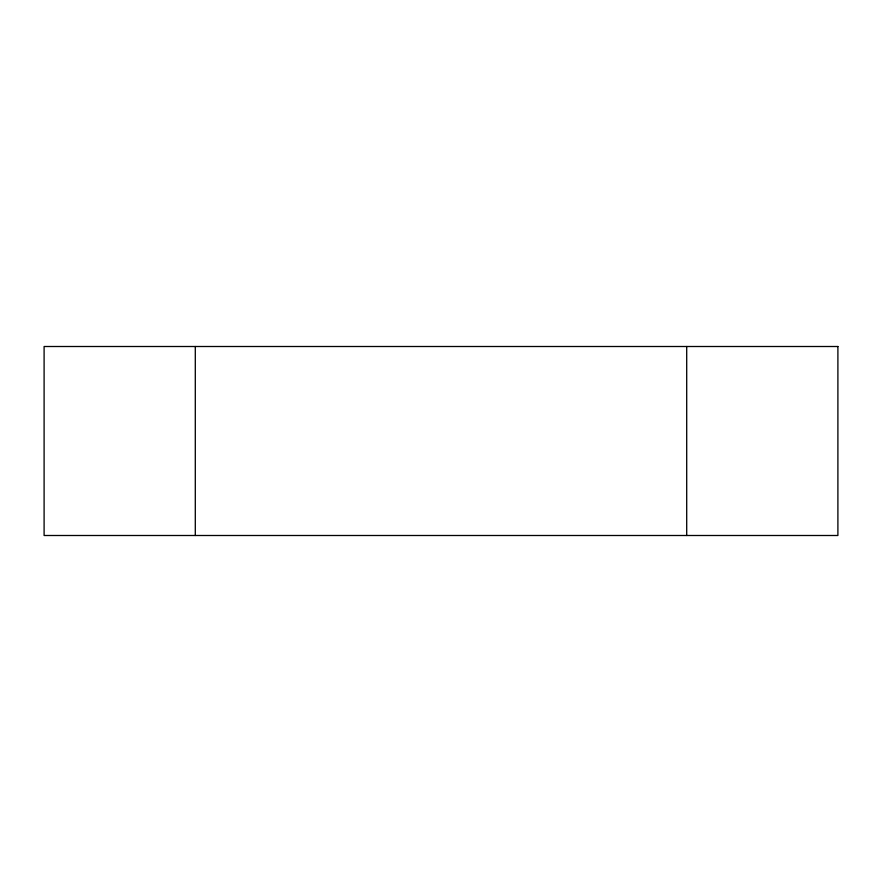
<?xml version="1.0" encoding="UTF-8"?>
<svg xmlns="http://www.w3.org/2000/svg" width="882" height="882" viewBox="0 0 882 882"><rect width="100%" height="100%" fill="white"/><g stroke="black" fill="none" stroke-linecap="round" stroke-linejoin="round"><path stroke-width="1.32" d="M686.703 346.505L686.703 535.495M195.297 346.505L195.297 535.495M837.9 346.505L44.1 346.505L44.1 535.495L837.9 535.495L837.9 346.505"/></g></svg>
